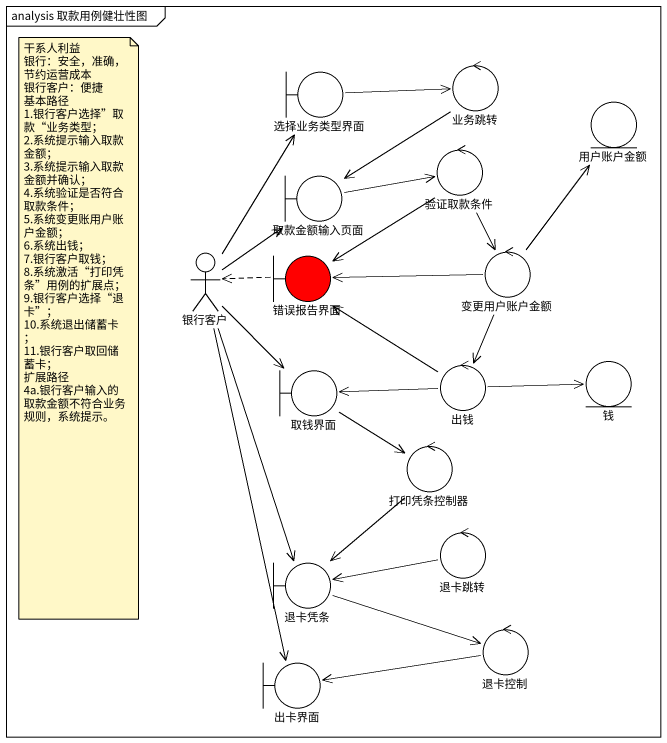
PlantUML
@startuml
mainframe analysis 取款用例健壮性图
boundary 选择业务类型界面
control 业务跳转
entity 用户账户金额
control 验证取款条件
boundary 取款金额输入页面
actor 银行客户
boundary 错误报告界面 #FF0000
control 变更用户账户金额
boundary 取钱界面
control 出钱
entity 钱
control 打印凭条控制器
boundary 退卡凭条
control 退卡跳转
boundary 出卡界面
control 退卡控制
选择业务类型界面 -right-> 业务跳转
业务跳转 --> 取款金额输入页面
验证取款条件 --> 错误报告界面
验证取款条件 --> 变更用户账户金额
取款金额输入页面 -right-> 验证取款条件
银行客户 -up-> 选择业务类型界面
银行客户 -up-> 取款金额输入页面
银行客户 --> 取钱界面
银行客户 --> 退卡凭条
银行客户 --> 出卡界面
错误报告界面 .left.> 银行客户
变更用户账户金额 -up-> 用户账户金额
变更用户账户金额 -left-> 错误报告界面
变更用户账户金额 --> 出钱
取钱界面 <-right- 出钱
取钱界面 --> 打印凭条控制器
出钱 -up-> 错误报告界面
出钱 -right-> 钱
打印凭条控制器 --> 退卡凭条
退卡凭条 -right-> 退卡控制
退卡跳转 -left-> 退卡凭条
退卡控制 -left-> 出卡界面
note as N1
  干系人利益
  银行：安全，准确，节约运营成本
  银行客户：便捷
  基本路径
  1.银行客户选择”取款“业务类型；
  2.系统提示输入取款金额；
  3.系统提示输入取款金额并确认；
  4.系统验证是否符合取款条件；
  5.系统变更账用户账户金额；
  6.系统出钱；
  7.银行客户取钱；
  8.系统激活“打印凭条”用例的扩展点；
  9.银行客户选择“退卡”；
  10.系统退出储蓄卡；
  11.银行客户取回储蓄卡；
  扩展路径
  4a.银行客户输入的取款金额不符合业务规则，系统提示。
end note
@enduml
